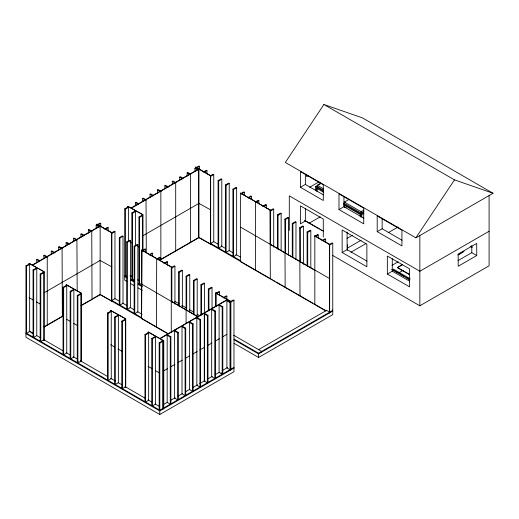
<?xml version="1.0" encoding="UTF-8"?>
<svg xmlns="http://www.w3.org/2000/svg" width="519" height="519" viewBox="0 0 519 519"><rect width="100%" height="100%" fill="white"/><g stroke="black" fill="none" stroke-linecap="round" stroke-linejoin="round"><path stroke-width="0.78" d="M323.908 104.488L285.333 162.453L415.901 237.832L493.05 193.289L362.483 117.91L323.908 104.488L454.475 179.872L493.05 193.289M415.901 237.832L454.475 179.872M44.147 271.761L29.038 263.354L44.147 271.761L44.147 340.295M96.774 225.843L97.047 224.091L111.883 232.661L111.883 301.189L99.862 294.565M195.559 168.811L195.832 167.06L210.669 175.623L210.669 244.157L198.252 237.306M215.774 306.502L215.774 292.956L230.611 301.526L233.355 299.937L233.978 300.293L233.978 371.682L159.794 414.512L25.95 337.24L25.95 265.851L29.038 264.067L29.661 264.424L29.661 331.524L26.566 333.308L26.566 266.208L29.661 264.424M29.311 263.912L29.933 263.555M36.732 262.861L36.732 259.63L37.349 259.273L39.82 260.7M43.843 258.76L43.843 255.523L44.459 255.166L46.931 256.594M51.258 254.472L51.258 251.241L51.881 250.885L54.969 252.669M58.679 250.19L58.679 246.96L59.296 246.603L62.384 248.387M66.095 245.909L66.095 242.678L66.717 242.315L69.805 244.105M73.516 241.627L73.516 238.39L74.133 238.033L76.604 239.46M80.932 237.345L80.932 234.108L81.554 233.751L84.642 235.535M88.353 233.057L88.353 229.826L88.97 229.469L92.058 231.253M96.151 228.555L96.151 225.324L96.774 224.967L99.246 226.394M126.837 281.415L124.735 280.202L124.735 208.82L127.83 207.036L128.446 207.392L128.446 241.348M128.096 206.88L128.718 206.523M135.517 205.829L135.517 202.598L136.134 202.235L138.605 203.669M142.628 201.722L142.628 198.492L143.244 198.135L146.339 199.919M150.043 197.441L150.043 194.21L150.666 193.853L153.137 195.28M157.465 193.159L157.465 189.922L158.081 189.565L161.175 191.355M164.88 188.877L164.88 185.64L165.503 185.283L168.591 187.067M172.302 184.595L172.302 181.358L172.918 181.001L175.39 182.429M179.717 180.307L179.717 177.076L180.34 176.72L182.811 178.147M187.138 176.025L187.138 172.795L187.755 172.438L190.849 174.222M194.936 171.523L194.936 168.286L195.559 167.929L198.031 169.356M100.751 223.378L97.663 225.162L97.047 224.805L100.135 223.021L100.751 223.378L100.751 226.615M124.735 208.82L125.351 209.176L128.446 207.392M197.064 167.773L199.536 166.346L199.536 169.583M32.405 264.982L99.862 226.037M131.19 207.95L198.647 168.999L198.647 237.533M32.678 265.138L100.135 226.193L100.135 294.721L81.236 305.633M131.463 208.106L198.92 169.162L198.92 237.689L159.787 260.279M33.06 337.058L33.06 269.958L36.148 268.174L36.771 268.531L36.771 335.631L40.255 337.642M131.845 280.026L131.845 212.926L134.934 211.142L135.556 211.499L135.556 245.455M104.462 229.093L107.556 227.309L108.173 227.666L108.173 230.897M203.247 172.055L206.341 170.271L206.958 170.628L206.958 173.865M33.06 269.958L33.677 270.315L36.771 268.531M131.845 212.926L132.462 213.283L135.556 211.499M105.701 229.093L108.173 227.666M204.486 172.055L206.958 170.628M40.171 274.064L43.259 272.28L43.875 272.637L40.787 274.421L40.171 274.064L40.171 341.165M96.774 224.253L111.611 232.817L114.355 231.234L114.971 231.591L114.971 298.691L111.883 300.475M138.956 217.026L142.044 215.242L142.667 215.599L139.572 217.383L138.956 217.026L138.956 284.133M142.933 214.73L127.83 206.322L142.933 214.73L142.933 250.586M195.559 167.215L210.396 175.785L213.14 174.196L213.757 174.553L213.757 241.659L210.669 243.443M111.883 233.375L114.971 231.591M210.669 176.343L213.757 174.553M119.299 304.757L119.299 237.657L122.393 235.873L123.009 236.229L123.009 303.33L119.915 305.114L119.915 238.013L123.009 236.229M218.084 247.725L218.084 180.625L221.178 178.841L221.795 179.198L221.795 246.298L218.7 248.082L218.7 180.982L221.795 179.198M126.72 309.039L126.72 241.938L129.808 240.154L130.425 240.511L130.425 307.611L127.337 309.395L127.337 242.295L130.425 240.511M225.506 252.007L225.506 184.907L228.594 183.123L229.21 183.479L229.21 250.58L226.122 252.364L226.122 185.264L229.21 183.479M44.141 292.787L100.135 260.454M142.251 236.139L198.92 203.422M66.134 286.365L66.406 284.613L81.243 293.177L81.243 361.711M63.046 354.367L63.046 287.267L66.134 285.482L66.75 285.839L66.75 352.939L63.662 354.724L63.662 287.623L66.75 285.839M134.136 313.327L134.136 246.22L137.23 244.436L137.846 244.793L137.846 311.893L134.752 313.684L134.752 246.577L137.846 244.793M232.921 256.289L232.921 189.188L236.015 187.404L236.632 187.761L236.632 254.861L233.537 256.646L233.537 189.545L236.632 187.761M111.883 266.922L99.862 260.298M210.669 209.89L198.252 203.039M70.149 358.473L70.149 291.373L73.244 289.589L73.86 289.946L73.86 357.046L70.772 358.83L70.772 291.73L73.86 289.946M167.89 333.84L141.59 318.653L141.862 249.97L171.536 267.103L171.536 301.364L198.511 316.94M326.029 311.069L240.375 261.621L240.375 193.094L270.321 210.072L270.321 244.332L314.559 270.191M142.478 250.327L144.957 248.899L145.573 249.256L145.573 252.487M241.27 193.295L243.742 191.868L244.358 192.225L244.358 195.455M142.478 251.04L145.573 249.256M241.27 194.009L244.358 192.225M77.26 295.48L80.354 293.696L80.97 294.052L77.882 295.836L77.26 295.48L77.26 362.58L78.499 361.866M66.134 284.769L81.243 293.177M149.589 254.433L152.067 253.006L152.683 253.363L152.683 256.594M248.374 197.395L250.852 195.968L251.468 196.325L251.468 199.562M149.589 255.147L152.683 253.363M248.374 198.115L251.468 196.325M126.591 275.563L125.351 276.277L125.351 209.176M156.699 258.533L156.427 327.223M255.484 201.502L255.484 270.029M157.01 258.715L159.482 257.288L160.099 257.645L160.099 260.875M255.796 201.683L258.267 200.256L258.884 200.613L258.884 203.844M157.627 259.072L160.099 257.645M256.412 202.04L258.884 200.613M44.05 326.788L62.28 316.266M80.964 305.477L86.355 302.363M86.816 302.097L92.025 299.405L91.753 230.715M93.102 298.464L100.135 294.409M159.664 260.038L177.187 249.924M177.725 249.613L189.863 242.6M191.206 241.828L198.92 237.371M44.141 327.048L62.351 316.538L62.079 247.848M307.949 175.811L306.599 176.59L306.599 175.02M36.771 335.631L33.677 337.415L33.677 270.315M134.317 279.313L132.462 280.383L132.462 213.283M163.809 263.354L166.904 261.57L167.52 261.926L167.52 265.164M262.595 206.322L265.689 204.538L266.305 204.895L266.305 208.125M165.048 263.354L167.52 261.926M263.211 206.679L266.305 204.895M300.417 187.294L323.292 200.503L323.292 184.796L300.417 171.588L300.417 187.294L305.36 184.44L323.382 194.846M43.875 339.737L40.787 341.521L40.787 274.421M142.044 283.063L139.572 284.49L139.572 217.383M309.655 187.242L318.731 182.007M141.862 284.237L197.564 316.707M141.59 250.126L171.536 267.103M240.647 227.199L329.669 278.599M240.375 193.094L270.321 210.072M174.935 266.208L174.319 265.851L171.231 267.635L171.847 267.992L174.935 266.208L174.935 304.205M273.721 209.176L273.104 208.82L270.016 210.604L270.633 210.961L273.721 209.176L273.721 247.174M317.213 186.658L317.213 185.231L320.69 183.226M315.61 190.512L315.61 186.587L316.35 186.159L323.434 190.252M318.439 184.952L320.521 183.752M107.556 380.07L107.556 312.963L110.644 311.179L111.261 311.536L111.261 378.643L108.173 380.427L108.173 313.32L111.261 311.536M178.646 305.873L178.646 271.924L181.741 270.133L182.357 270.49L182.357 307.683M277.431 248.841L277.431 214.885L280.526 213.101L281.142 213.458L281.142 250.651M178.646 271.924L179.263 272.28L182.357 270.49M277.431 214.885L278.048 215.242L281.142 213.458M114.66 384.17L114.66 317.07L117.755 315.286L118.371 315.643L118.371 382.743L115.283 384.527L115.283 317.427L118.371 315.643M186.1 323.635L186.068 276.205L189.156 274.421L189.772 274.778L189.772 311.964M285.158 287.163L284.853 219.167L287.941 217.383L288.558 217.74L288.558 254.933M186.068 276.205L186.684 276.562L189.772 274.778M284.853 219.167L285.469 219.524L288.558 217.74M121.77 321.177L124.865 319.393L125.481 319.749L122.393 321.533L121.77 321.177L121.77 388.277M125.754 318.874L110.644 310.466L125.754 318.874L125.754 387.408M193.483 314.443L193.483 280.487L196.578 278.703L197.194 279.06L197.194 317.057M292.268 257.411L292.268 223.455L295.363 221.671L295.979 222.028L295.979 259.215M193.483 280.487L194.1 280.844L197.194 279.06M292.268 223.455L292.885 223.812L295.979 222.028M141.59 318.653L141.862 249.97M200.905 315.494L200.905 284.769L203.993 282.985L204.609 283.342L204.577 381.517M299.995 295.733L299.69 227.737L302.778 225.953L303.394 226.31L303.394 264.307M344.415 202.079L361.107 211.713L361.107 213.14L344.415 203.506L344.415 202.079L349.255 199.283M200.905 284.769L201.521 285.126L204.609 283.342M299.69 227.737L300.306 228.094L303.394 226.31M343.675 203.078L345.057 202.28M309 223.313L320.229 216.832M338.991 209.566L363.722 223.845L363.722 208.138L338.991 193.859L338.991 209.566L343.941 206.711L363.858 218.214M345.135 207.736L347.23 206.523M80.97 361.153L77.882 362.937L77.882 295.836M208.32 310.881L208.32 289.051L211.415 287.267L212.031 287.623L212.031 308.643M307.105 265.975L307.105 232.019L310.2 230.235L310.816 230.592L310.816 267.778M208.32 289.051L208.936 289.407L212.031 287.623M307.105 232.019L307.722 232.376L310.816 230.592M148.045 333.652L148.317 331.907L163.77 340.827L163.77 407.928M215.774 292.956L230.884 301.364L230.884 369.898M314.832 304.296L314.832 235.769L329.669 244.332L329.669 312.86M314.527 236.301L317.615 234.517L318.231 234.873L318.231 238.111M144.957 401.661L144.957 334.56L148.045 332.776L148.661 333.133L148.661 400.233L145.573 402.017L145.573 334.917L148.661 333.133M216.974 293.332L219.446 291.905L219.446 295.142M315.76 236.301L318.231 234.873M361.107 211.713L363.871 210.117M363.871 211.544L360.244 213.64L360.244 216.78M343.552 204.006L360.984 214.068L363.767 212.466M363.923 213.426L361.847 214.619L361.847 216.864M151.756 405.586L151.756 338.485L154.844 336.701L155.466 337.058L155.466 404.158L152.372 405.942L152.372 338.842L155.466 337.058M223.157 297.621L226.252 295.836L226.868 296.193L226.868 299.424M321.942 240.582L325.037 238.798L325.653 239.155L325.653 242.392M223.773 297.977L226.868 296.193M323.181 240.582L325.653 239.155M159.794 338.531L227.251 299.58M160.066 338.686L227.523 299.735M167.17 335.293L170.264 337.078L170.264 404.178L167.17 402.394L167.17 335.293L167.793 334.937L170.881 336.721L170.881 403.821M174.592 331.012L177.68 332.796L177.68 399.896L174.592 398.112L174.592 331.012L175.208 330.655L178.302 332.439L178.302 399.539M182.007 326.73L185.101 328.514L185.101 395.614L182.007 393.83L182.007 326.73L182.63 326.373L185.718 328.157L185.718 395.257M189.429 322.448L192.517 324.232L192.517 391.332L189.429 389.548L189.429 322.448L190.045 322.091L193.139 323.875L193.139 390.976M196.844 318.16L199.938 319.951L199.938 387.051L196.844 385.267L196.844 318.16L197.467 317.803L200.555 319.587L200.555 386.694M204.265 313.878L207.353 315.662L207.353 382.763L204.265 380.978L204.265 313.878L204.882 313.521L207.976 315.305L207.976 382.406M211.681 309.596L214.775 311.381L214.775 378.481L211.681 376.697L211.681 309.596L212.303 309.24L215.391 311.024L215.391 378.124M219.102 305.315L222.19 307.099L222.19 374.199L219.102 372.415L219.102 305.315L219.719 304.958L222.813 306.742L222.813 373.842L220.958 372.772M226.907 300.812L227.523 300.456L230.611 302.24L229.995 302.596L226.907 300.812L226.907 367.913L229.995 369.697L229.995 302.596M159.171 342.767L162.265 340.983L162.882 341.34L159.794 343.124L159.171 342.767L159.171 409.867M148.045 332.063L163.154 340.47L163.154 408.998M270.321 278.599L270.049 210.227M163.77 340.827L163.154 341.184L161.915 340.47M170.264 337.078L170.881 336.721M177.68 332.796L178.302 332.439M185.101 328.514L185.718 328.157M192.517 324.232L193.139 323.875M199.938 319.951L200.555 319.587M207.353 315.662L207.976 315.305M214.775 311.381L215.391 311.024M222.19 307.099L222.813 306.742M233.978 300.293L230.884 302.077L230.267 301.721M332.763 243.262L329.669 245.046L329.052 244.689L332.141 242.905L332.763 243.262L332.763 314.644L258.579 357.474L234.05 343.319M347.081 238.344L352.518 235.204M347.574 248.05L361.172 240.2M377.196 231.623L401.927 245.902L401.927 230.196L377.196 215.917L377.196 231.623L382.146 228.769L402.063 240.271M342.144 252.506L366.875 266.779L366.875 244.222L342.144 229.949L342.144 252.506L347.094 249.652L367.011 261.148M350.974 252.228L365.934 243.593M388.29 232.648L398.06 227.004M125.481 386.85L122.393 388.634L122.393 321.533M163.433 371.001L167.481 368.665M170.18 367.108L174.903 364.383M178.27 362.437L182.318 360.102M185.692 358.155L189.74 355.82M193.107 353.874L197.155 351.538M199.854 349.975L204.577 347.25M207.944 345.304L211.992 342.968M215.366 341.022L219.414 338.686M222.113 337.123L226.848 334.392M391.949 265.371L398.242 261.738M391.994 269.88L393.37 269.089L410.094 278.742M409.634 274.765L397.372 267.687L402.18 264.625M397.372 267.687L402.18 264.911M387.336 274.026L409.595 286.877L409.595 268.887L387.336 256.036L387.336 274.026L392.28 271.171L409.673 281.207M163.998 404.23L167.501 402.206M170.31 400.584L175.214 397.755M178.017 396.133L182.63 393.473M185.731 391.683L189.935 389.256M192.744 387.635L197.648 384.8M199.75 383.586L204.882 380.622M208.164 378.727L212.303 376.34M215.177 374.686L219.381 372.253M222.184 370.637L227.523 367.556M258.579 349.624L326.581 310.362M233.978 367.394L159.794 410.224L25.95 332.951M234.05 339.037L258.579 353.192L332.763 310.362L332.141 310.005M398.897 272.78L403.107 270.347M233.978 368.114L159.794 410.938L25.95 333.665M332.763 311.076L258.579 353.906L234.05 339.75M489.093 231.266L419.852 271.242L289.291 195.864L289.291 230.41M457.745 254.933L463.992 251.326L459.179 254.394M458.043 260.616L471.784 252.682L476.727 255.536L476.727 243.405L458.186 254.109L458.186 266.247L476.727 255.536M332.621 255.426L419.852 305.795L489.093 265.819L489.093 195.579M470.227 246.22L472.329 247.427M317.213 185.231L323.434 188.819M315.61 186.587L323.266 191.005M323.382 192.127L316.473 188.138L316.473 191.128M343.552 204.784L360.244 214.425M397.372 267.402L409.634 274.48M391.942 269.257L410.081 279.735M392.027 269.595L398.287 273.208M399.675 274.013L404.548 276.828M405.942 277.626L409.42 279.637M304.744 220.348L323.525 231.189M304.744 220.633L319.347 229.067M320.742 229.865L322.13 230.67M199.536 166.346L198.92 165.989L195.832 167.773L196.448 168.13M314.559 235.924L329.396 244.488L329.396 313.022M218.084 180.625L218.7 180.982M225.506 184.907L226.122 185.264M232.921 189.188L233.537 189.545M194.936 168.286L198.031 170.07M190.538 173.683L190.538 242.211M187.138 172.795L190.226 174.579M179.717 177.076L182.811 178.86M175.701 182.253L175.701 250.781M172.302 181.358L174.773 182.785M164.88 185.64L167.352 187.067M160.864 190.817L160.864 259.344M157.465 189.922L159.936 191.355M150.043 194.21L153.137 195.994M146.027 199.38L146.3 252.928M142.628 198.492L145.099 199.919M213.633 241.588L218.538 244.417M221.178 245.941L225.551 248.465M229.054 250.489L233.258 252.915M236.015 254.505L240.265 256.963M210.545 243.372L240.673 260.765M326.166 310.128L329.669 312.146M199.199 237.533L262.4 274.026M262.906 274.317L272.345 279.767M273.61 280.494L275.044 281.324M276.393 282.102L300.242 295.869M300.67 296.122L312.853 303.154M314.255 303.959L316.356 305.172M316.856 305.464L325.627 310.524M135.517 202.598L138.605 204.382M219.446 291.905L218.83 291.548L215.742 293.332L216.358 293.696M129.847 241.757L131.871 242.924M137.944 246.428L139.293 247.206M119.299 237.657L119.915 238.013M126.72 241.938L127.337 242.295M134.136 246.22L134.752 246.577M96.151 225.324L99.246 227.108M88.353 229.826L90.825 231.253M80.932 234.108L84.026 235.892M76.916 239.285L77.188 291.237M73.516 238.39L76.604 240.174M129.932 275.349L132.034 276.562M137.639 279.799L139.04 280.61M174.773 301.241L178.984 303.667M181.786 305.289L186.691 308.117M189.493 309.739L193.697 312.166M197.201 314.19L200.003 315.805M233.641 335.229L261.667 351.408L261.667 352.122M124.735 275.92L126.837 277.133M130.34 279.157L133.844 281.181M138.048 283.608L142.251 286.034M66.095 242.678L68.566 244.105M124.735 276.633L126.837 277.847M130.34 279.871L133.844 281.895M138.048 284.321L142.251 286.748M130.34 283.439L133.844 285.463M138.048 287.889L142.251 290.316M58.679 246.96L61.767 248.744M51.258 251.241L54.352 253.025M47.242 256.418L47.242 324.946M174.631 329.961L174.903 331.712M43.843 255.523L46.931 257.307M114.848 298.62L119.753 301.455M122.555 303.07L126.766 305.496M129.808 307.254L134.473 309.947M137.23 311.536L142.18 314.397M111.76 300.404L141.888 317.803M100.414 294.571L109.859 300.021M110.359 300.306L168.162 333.685M36.732 259.63L39.82 261.414M25.95 265.851L26.566 266.208M63.046 287.267L63.662 287.623M70.149 291.373L70.772 291.73M107.556 312.963L108.173 313.32M114.66 317.07L115.283 317.427M144.957 334.56L145.573 334.917M151.756 338.485L152.372 338.842M29.038 297.621L33.761 300.345M36.46 301.902L40.508 304.238M66.808 319.425L70.182 321.371M73.549 323.318L77.597 325.653M110.644 344.733L114.693 347.068M118.06 349.015L122.108 351.35M148.045 366.323L152.093 368.659M155.466 370.611L159.508 372.947M29.933 331.369L32.405 332.796M29.038 331.167L33.248 333.6M43.758 339.666L63.376 350.993M66.134 352.583L70.383 355.041M73.185 356.657L77.389 359.083M80.354 360.796L107.524 376.483M110.644 378.28L115.231 380.933M118.034 382.548L122.237 384.975M125.04 386.597L145.365 398.326M148.045 399.877L151.671 401.972M155.175 403.99L159.378 406.422M471.784 245.403L471.784 252.682M419.852 235.548L419.852 305.795M392.28 258.657L392.28 271.171M382.146 218.564L382.146 228.769M360.984 214.068L360.984 217.208M347.574 244.767L347.574 250.353M347.094 231.928L347.094 249.652M344.415 204.557L344.415 207.548M343.941 196.506L343.941 206.711M323.292 237.053L323.292 219.063L300.417 205.855L300.417 223.845L305.36 220.99L305.36 208.476M317.213 188.455L317.213 191.446M316.35 186.159L316.35 186.944M307.722 232.376L307.722 266.331M305.36 174.235L305.36 184.44M300.306 228.094L300.306 262.05M292.885 223.812L292.885 257.768M285.469 219.524L285.469 253.48M278.048 215.242L278.048 249.198M270.633 210.961L270.633 244.916M258.579 353.192L258.579 357.474M230.611 301.526L230.611 370.053M216.047 292.8L216.047 306.346M210.396 175.785L210.396 244.313M208.936 289.407L208.936 310.427M201.521 285.126L201.521 315.039M195.832 167.06L195.832 168.656M194.1 280.844L194.1 314.799M186.684 276.562L186.684 310.518M179.263 272.28L179.263 306.229M171.847 267.992L171.847 301.948M171.264 267.259L171.264 332.601M162.882 340.626L162.882 409.154M159.794 343.124L159.794 414.512M142.667 214.885L142.667 250.748M130.918 275.92L130.918 276.633M125.481 319.036L125.481 387.563M111.611 232.817L111.611 301.344M80.97 293.332L80.97 361.866M43.875 271.924L43.875 340.451M32.133 332.951L32.133 333.665M29.311 263.198L29.311 264.794"/></g></svg>
